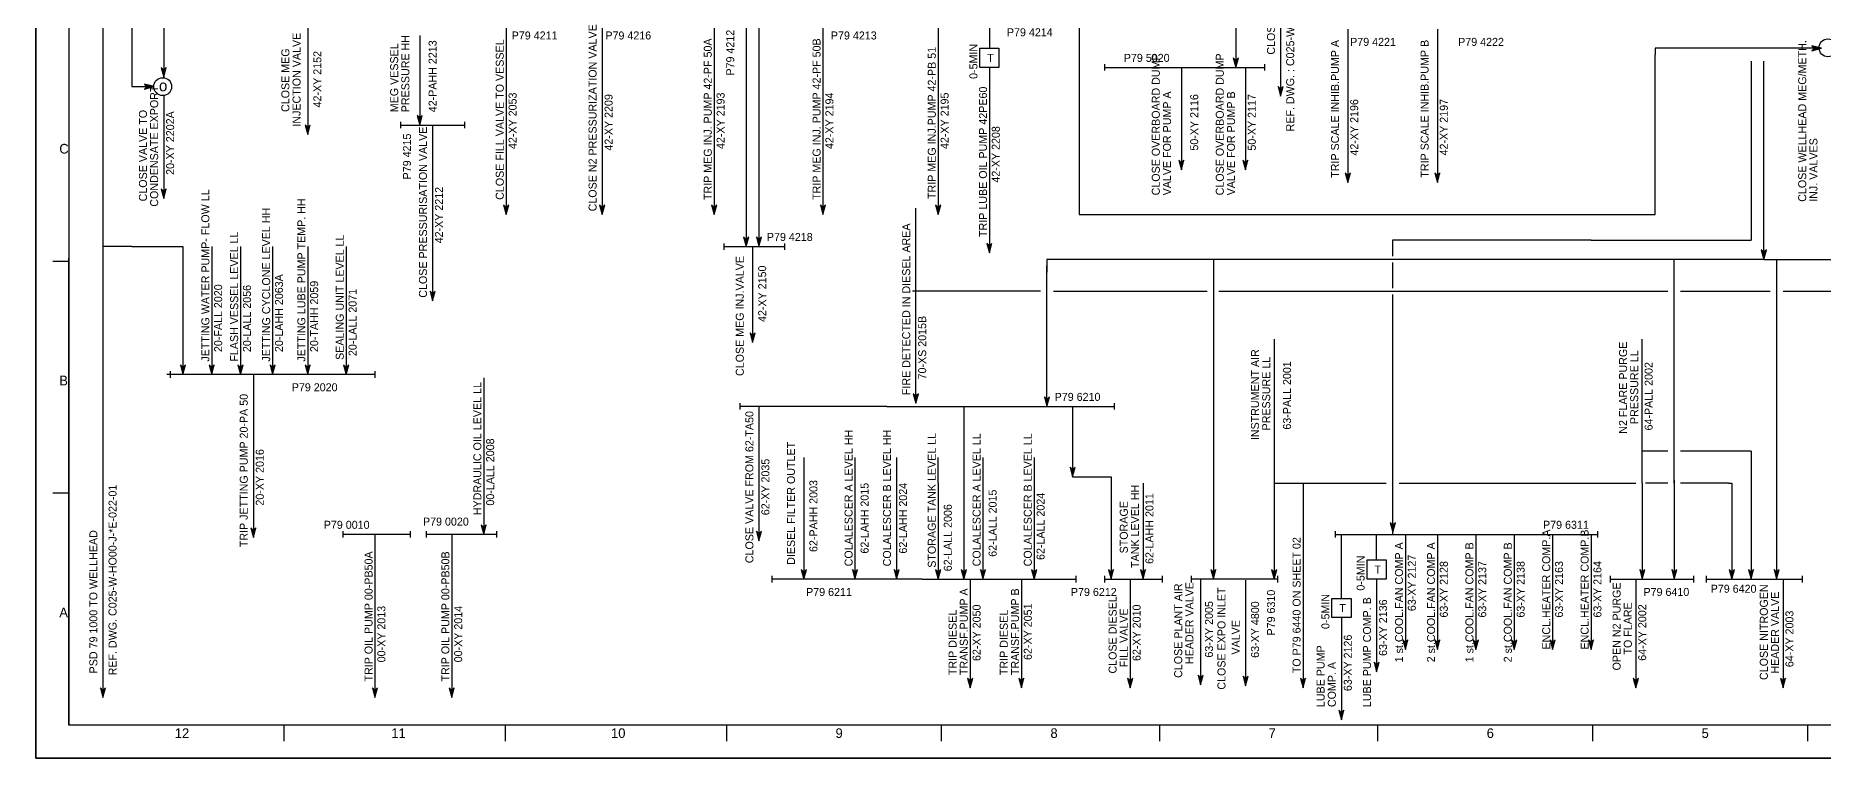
# Model space of a CAD drawing. Extents: x 0 to 841, y 0 to 594.
# Drawn here: x 0 to 559, y 0 to 226 of the extents above; entities that cross this region are included whole.
import ezdxf

# ---------------------------------------------------------------- set-up
doc = ezdxf.new("R2010")
doc.units = 0
for name, color, linetype in [('01-LIN-025-A', 7, 'Continuous'), ('09-LIN-050-B', 7, 'Continuous'), ('12-LIN-100-A', 7, 'Continuous'), ('34-TXT-018', 7, 'Continuous')]:
    doc.layers.add(name, color=color, linetype=linetype)

msp = doc.modelspace()

# ---------------------------------------------------------------- linework, layer by layer
at = {"layer": '01-LIN-025-A'}
for p, q in [((10.33, 582.23), (10.33, 10.38)), ((10.33, 155.36), (5.32, 155.36)), ((10.33, 10.38), (10.33, 156.36)), ((10.33, 82.87), (5.32, 82.87)), ((648.95, 10.38), (10.33, 10.38)), ((77.49, 10.38), (77.49, 5.35)), ((146.65, 10.38), (146.65, 5.35)), ((215.82, 10.38), (215.82, 5.35)), ((282.98, 10.38), (282.98, 5.35)), ((351.14, 10.38), (351.14, 5.35)), ((419.3, 10.38), (419.3, 5.35)), ((486.46, 10.38), (486.46, 5.35)), ((553.61, 10.38), (553.61, 5.35))]:
    msp.add_line(p, q, dxfattribs=at)
at = {"layer": '09-LIN-050-B'}
msp.add_lwpolyline([(0, 0), (841, 0), (841, 594), (0, 594)], close=True, dxfattribs=at)
at = {"layer": '12-LIN-100-A'}
for p, q in [((21, 420), (21, 160)), ((30, 380), (30, 210)), ((40, 340), (40, 213)), ((375, 318.7), (375, 216)), ((389, 290), (389, 207)), ((222, 280), (222, 224)), ((226, 281), (226, 200)), ((326, 278), (326, 170)), ((85, 230), (85, 195)), ((147, 230), (147, 170)), ((177, 230), (177, 170)), ((212, 230), (212, 170)), ((246, 230), (246, 170)), ((282, 230), (282, 170)), ((298, 230), (298, 222)), ((120, 226), (120, 198)), ((222, 224), (222, 160)), ((410, 228), (410, 180)), ((438, 228), (438, 180)), ((295, 222), (301, 222)), ((295, 216), (295, 222)), ((295, 222), (301, 222)), ((295, 216), (295, 222)), ((301, 222), (301, 216)), ((301, 222), (301, 216)), ((558, 222), (506, 222)), ((506, 222), (506, 220)), ((506, 170), (506, 220)), ((536, 218), (536, 162)), ((540, 156), (540, 218)), ((301, 216), (295, 216)), ((301, 216), (295, 216)), ((298, 216), (298, 158)), ((334, 217), (334, 215)), ((334, 216), (384, 216)), ((358, 216), (358, 184)), ((378, 216), (378, 184)), ((384, 217), (384, 215)), ((30, 210), (37, 210)), ((37, 210), (37, 210)), ((40, 207), (40, 175)), ((114, 199), (114, 197)), ((114, 198), (134, 198)), ((124, 198), (124, 143)), ((134, 199), (134, 197)), ((226, 200), (226, 160)), ((275, 150), (275, 172)), ((326, 170), (480, 170)), ((480, 170), (506, 170)), ((486, 162), (424, 162)), ((424, 162), (424, 157)), ((486, 162), (536, 162)), ((30, 160), (21, 160)), ((21, 160), (21, 19)), ((30, 160), (46, 160)), ((46, 160), (46, 120)), ((55, 160), (55, 120)), ((64, 160), (64, 120)), ((74, 160), (74, 120)), ((85, 160), (85, 120)), ((97, 160), (97, 120)), ((215, 161), (215, 159)), ((215, 160), (234, 160)), ((224, 160), (224, 130)), ((234, 161), (234, 159)), ((275, 111), (275, 151)), ((316, 156), (316, 152)), ((540, 156), (316, 156)), ((316, 110), (316, 154)), ((368, 156), (368, 56)), ((424, 155), (424, 147)), ((512, 86), (512, 156)), ((540, 156), (642, 156)), ((544, 156), (544, 56)), ((276, 146), (274, 146)), ((314, 146), (276, 146)), ((318, 146), (366, 146)), ((369.68, 146), (510, 146)), ((514, 146), (542, 146)), ((546, 146), (586, 146)), ((424, 145), (424, 70)), ((387.04, 56), (387.04, 131)), ((502, 95), (502, 131)), ((106, 120), (41, 120)), ((42, 121), (42, 119)), ((68, 120), (68, 69)), ((92, 121), (92, 121)), ((97, 120), (97, 120)), ((103, 120), (103, 120)), ((106, 121), (106, 119)), ((140, 119), (140, 70)), ((220, 111), (220, 109)), ((266, 110), (220, 110)), ((226, 110), (226, 68)), ((266, 110), (337, 110)), ((290, 110), (290, 64)), ((324, 110), (324, 88)), ((337, 111), (337, 109)), ((502, 86), (502, 96)), ((510, 96), (502, 96)), ((536, 96), (514, 96)), ((536, 96), (536, 56)), ((240, 94), (240, 56)), ((256, 94), (256, 56)), ((269, 94), (269, 56)), ((282, 86), (282, 94)), ((296, 94), (296, 56)), ((312, 94), (312, 56)), ((282, 86), (282, 56)), ((324, 88), (336, 88)), ((336, 88), (336, 56)), ((346, 86), (346, 56)), ((387.04, 86), (422, 86)), ((396, 86), (396, 22)), ((426, 86), (500, 86)), ((502, 86), (502, 56)), ((510, 86), (503, 86)), ((512, 87), (512, 82)), ((512, 85), (512, 56)), ((529, 86), (514, 86)), ((529, 86), (530, 86)), ((530, 86), (530, 56)), ((96, 71), (96, 69)), ((117, 70), (96, 70)), ((106, 70), (106, 19)), ((117, 71), (117, 69)), ((122, 71), (122, 69)), ((144, 70), (122, 70)), ((130, 70), (130, 19)), ((144, 71), (144, 69)), ((406, 71), (406, 69)), ((406, 70), (488, 70)), ((408, 50), (408, 70)), ((419, 62), (419, 70)), ((428, 70), (428, 34)), ((438, 70), (438, 34)), ((450, 70), (450, 34)), ((462, 70), (462, 34)), ((474, 70), (474, 34)), ((486, 70), (486, 34)), ((488, 71), (488, 69)), ((290, 64), (290, 64)), ((290, 64), (290, 56)), ((416, 62), (422, 62)), ((416, 56), (416, 62)), ((416, 62), (422, 62)), ((416, 56), (416, 62)), ((422, 62), (422, 56)), ((422, 62), (422, 56)), ((230, 57), (230, 55)), ((252, 56), (230, 56)), ((240, 56), (240, 56)), ((277, 56), (252, 56)), ((277, 56), (310, 56)), ((292, 56), (292, 56)), ((292, 56), (292, 22)), ((308, 56), (308, 22)), ((310, 56), (310, 56)), ((310, 56), (325, 56)), ((325, 57), (325, 55)), ((334, 57), (334, 55)), ((334, 56), (352, 56)), ((342, 56), (342, 22)), ((352, 57), (352, 55)), ((361, 57), (361, 55)), ((388, 56), (361, 56)), ((364, 56), (364, 23)), ((388, 57), (388, 55)), ((422, 56), (416, 56)), ((422, 56), (416, 56)), ((419, 56), (419, 27)), ((492, 57), (492, 55)), ((492, 56), (518, 56)), ((500, 56), (500, 22)), ((518, 57), (518, 55)), ((522, 57), (522, 55)), ((522, 56), (552, 56)), ((546, 56), (546, 22)), ((552, 57), (552, 55)), ((378.06, 55.69), (378.06, 22.69)), ((405, 50), (411, 50)), ((405, 44), (405, 50)), ((405, 50), (411, 50)), ((405, 44), (405, 50)), ((411, 50), (411, 44)), ((411, 50), (411, 44)), ((411, 44), (405, 44)), ((411, 44), (405, 44)), ((408, 44), (408, 12))]:
    msp.add_line(p, q, dxfattribs=at)
msp.add_lwpolyline([(0, 594), (841, 594), (841, 0), (0, 0)], close=True, dxfattribs=at)
for centre in [(560.05, 222.14), (560.05, 222.14), (39.67, 210)]:
    msp.add_circle(centre, 2.8, dxfattribs=at)
at = {"layer": '34-TXT-018'}
for p, q in [((375, 218.2), (374.2, 219)), ((374.2, 219), (375, 216)), ((375, 218), (374.4, 218.6)), ((374.4, 218.6), (375, 216.4)), ((375, 217.8), (374.6, 218.2)), ((374.6, 218.2), (375, 216.8)), ((375, 216), (375.8, 219)), ((375.8, 219), (375, 218.2)), ((375, 216.4), (375.6, 218.6)), ((375.6, 218.6), (375, 218)), ((375, 216.8), (375.4, 218.2)), ((375.4, 218.2), (375, 217.8)), ((558, 222), (555, 222.8)), ((555, 222.8), (555.8, 222)), ((555.8, 222), (555, 221.2)), ((555, 221.2), (558, 222)), ((557.6, 222), (555.4, 222.6)), ((555.4, 222.6), (556, 222)), ((556, 222), (555.4, 221.4)), ((555.4, 221.4), (557.6, 222)), ((557.2, 222), (555.8, 222.4)), ((555.8, 222.4), (556.2, 222)), ((556.2, 222), (555.8, 221.6)), ((555.8, 221.6), (557.2, 222)), ((556.8, 222), (556.2, 222.2)), ((556.2, 222.2), (556.4, 222)), ((556.4, 222), (556.2, 221.8)), ((556.2, 221.8), (556.8, 222)), ((40, 215.2), (39.2, 216)), ((39.2, 216), (40, 213)), ((40, 215), (39.4, 215.6)), ((39.4, 215.6), (40, 213.4)), ((40, 214.8), (39.6, 215.2)), ((39.6, 215.2), (40, 213.8)), ((40, 214.6), (39.8, 214.8)), ((39.8, 214.8), (40, 214.2)), ((40, 213), (40.8, 216)), ((40.8, 216), (40, 215.2)), ((40, 213.4), (40.6, 215.6)), ((40.6, 215.6), (40, 215)), ((40, 213.8), (40.4, 215.2)), ((40.4, 215.2), (40, 214.8)), ((40, 214.2), (40.2, 214.8)), ((40.2, 214.8), (40, 214.6)), ((375, 217.6), (374.8, 217.8)), ((374.8, 217.8), (375, 217.2)), ((375, 217.2), (375.2, 217.8)), ((375.2, 217.8), (375, 217.6)), ((37, 210), (34, 210.8)), ((34, 210.8), (34.8, 210)), ((34.8, 210), (34, 209.2)), ((34, 209.2), (37, 210)), ((36.6, 210), (34.4, 210.6)), ((34.4, 210.6), (35, 210)), ((35, 210), (34.4, 209.4)), ((34.4, 209.4), (36.6, 210)), ((36.2, 210), (34.8, 210.4)), ((34.8, 210.4), (35.2, 210)), ((35.2, 210), (34.8, 209.6)), ((34.8, 209.6), (36.2, 210)), ((35.8, 210), (35.2, 210.2)), ((35.2, 210.2), (35.4, 210)), ((35.4, 210), (35.2, 209.8)), ((35.2, 209.8), (35.8, 210)), ((389, 209.2), (388.2, 210)), ((388.2, 210), (389, 207)), ((389, 209), (388.4, 209.6)), ((388.4, 209.6), (389, 207.4)), ((389, 208.8), (388.6, 209.2)), ((388.6, 209.2), (389, 207.8)), ((389, 208.6), (388.8, 208.8)), ((388.8, 208.8), (389, 208.2)), ((389, 207), (389.8, 210)), ((389.8, 210), (389, 209.2)), ((389, 207.4), (389.6, 209.6)), ((389.6, 209.6), (389, 209)), ((389, 207.8), (389.4, 209.2)), ((389.4, 209.2), (389, 208.8)), ((389, 208.2), (389.2, 208.8)), ((389.2, 208.8), (389, 208.6)), ((85, 197.2), (84.2, 198)), ((84.2, 198), (85, 195)), ((85, 197), (84.4, 197.6)), ((84.4, 197.6), (85, 195.4)), ((85, 196.8), (84.6, 197.2)), ((84.6, 197.2), (85, 195.8)), ((85, 196.6), (84.8, 196.8)), ((84.8, 196.8), (85, 196.2)), ((85, 195), (85.8, 198)), ((85.8, 198), (85, 197.2)), ((85, 195.4), (85.6, 197.6)), ((85.6, 197.6), (85, 197)), ((85, 195.8), (85.4, 197.2)), ((85.4, 197.2), (85, 196.8)), ((85, 196.2), (85.2, 196.8)), ((85.2, 196.8), (85, 196.6)), ((120, 200.2), (119.2, 201)), ((119.2, 201), (120, 198)), ((120, 200), (119.4, 200.6)), ((119.4, 200.6), (120, 198.4)), ((120, 199.8), (119.6, 200.2)), ((119.6, 200.2), (120, 198.8)), ((120, 199.6), (119.8, 199.8)), ((119.8, 199.8), (120, 199.2)), ((120, 198), (120.8, 201)), ((120.8, 201), (120, 200.2)), ((120, 198.4), (120.6, 200.6)), ((120.6, 200.6), (120, 200)), ((120, 198.8), (120.4, 200.2)), ((120.4, 200.2), (120, 199.8)), ((120, 199.2), (120.2, 199.8)), ((120.2, 199.8), (120, 199.6)), ((358, 186.2), (357.2, 187)), ((357.2, 187), (358, 184)), ((358, 186), (357.4, 186.6)), ((357.4, 186.6), (358, 184.4)), ((358, 185.8), (357.6, 186.2)), ((357.6, 186.2), (358, 184.8)), ((358, 185.6), (357.8, 185.8)), ((357.8, 185.8), (358, 185.2)), ((358, 184), (358.8, 187)), ((358.8, 187), (358, 186.2)), ((358, 184.4), (358.6, 186.6)), ((358.6, 186.6), (358, 186)), ((358, 184.8), (358.4, 186.2)), ((358.4, 186.2), (358, 185.8)), ((358, 185.2), (358.2, 185.8)), ((358.2, 185.8), (358, 185.6)), ((378, 186.2), (377.2, 187)), ((377.2, 187), (378, 184)), ((378, 186), (377.4, 186.6)), ((377.4, 186.6), (378, 184.4)), ((378, 185.8), (377.6, 186.2)), ((377.6, 186.2), (378, 184.8)), ((378, 185.6), (377.8, 185.8)), ((377.8, 185.8), (378, 185.2)), ((378, 184), (378.8, 187)), ((378.8, 187), (378, 186.2)), ((378, 184.4), (378.6, 186.6)), ((378.6, 186.6), (378, 186)), ((378, 184.8), (378.4, 186.2)), ((378.4, 186.2), (378, 185.8)), ((378, 185.2), (378.2, 185.8)), ((378.2, 185.8), (378, 185.6)), ((410, 182.2), (409.2, 183)), ((409.2, 183), (410, 180)), ((410, 182), (409.4, 182.6)), ((409.4, 182.6), (410, 180.4)), ((410, 181.8), (409.6, 182.2)), ((409.6, 182.2), (410, 180.8)), ((410, 181.6), (409.8, 181.8)), ((409.8, 181.8), (410, 181.2)), ((410, 180), (410.8, 183)), ((410.8, 183), (410, 182.2)), ((410, 180.4), (410.6, 182.6)), ((410.6, 182.6), (410, 182)), ((410, 180.8), (410.4, 182.2)), ((410.4, 182.2), (410, 181.8)), ((410, 181.2), (410.2, 181.8)), ((410.2, 181.8), (410, 181.6)), ((438, 182.2), (437.2, 183)), ((437.2, 183), (438, 180)), ((438, 182), (437.4, 182.6)), ((437.4, 182.6), (438, 180.4)), ((438, 181.8), (437.6, 182.2)), ((437.6, 182.2), (438, 180.8)), ((438, 181.6), (437.8, 181.8)), ((437.8, 181.8), (438, 181.2)), ((438, 180), (438.8, 183)), ((438.8, 183), (438, 182.2)), ((438, 180.4), (438.6, 182.6)), ((438.6, 182.6), (438, 182)), ((438, 180.8), (438.4, 182.2)), ((438.4, 182.2), (438, 181.8)), ((438, 181.2), (438.2, 181.8)), ((438.2, 181.8), (438, 181.6)), ((40, 177.2), (39.2, 178)), ((39.2, 178), (40, 175)), ((40, 177), (39.4, 177.6)), ((39.4, 177.6), (40, 175.4)), ((40, 176.8), (39.6, 177.2)), ((39.6, 177.2), (40, 175.8)), ((40, 176.6), (39.8, 176.8)), ((39.8, 176.8), (40, 176.2)), ((40, 175), (40.8, 178)), ((40.8, 178), (40, 177.2)), ((40, 175.4), (40.6, 177.6)), ((40.6, 177.6), (40, 177)), ((40, 175.8), (40.4, 177.2)), ((40.4, 177.2), (40, 176.8)), ((40, 176.2), (40.2, 176.8)), ((40.2, 176.8), (40, 176.6)), ((147, 172.2), (146.2, 173)), ((146.2, 173), (147, 170)), ((147, 172), (146.4, 172.6)), ((146.4, 172.6), (147, 170.4)), ((147, 171.8), (146.6, 172.2)), ((146.6, 172.2), (147, 170.8)), ((147, 171.6), (146.8, 171.8)), ((146.8, 171.8), (147, 171.2)), ((147, 170), (147.8, 173)), ((147.8, 173), (147, 172.2)), ((147, 170.4), (147.6, 172.6)), ((147.6, 172.6), (147, 172)), ((147, 170.8), (147.4, 172.2)), ((147.4, 172.2), (147, 171.8)), ((147, 171.2), (147.2, 171.8)), ((147.2, 171.8), (147, 171.6)), ((177, 172.2), (176.2, 173)), ((176.2, 173), (177, 170)), ((177, 172), (176.4, 172.6)), ((176.4, 172.6), (177, 170.4)), ((177, 171.8), (176.6, 172.2)), ((176.6, 172.2), (177, 170.8)), ((177, 171.6), (176.8, 171.8)), ((176.8, 171.8), (177, 171.2)), ((177, 170), (177.8, 173)), ((177.8, 173), (177, 172.2)), ((177, 170.4), (177.6, 172.6)), ((177.6, 172.6), (177, 172)), ((177, 170.8), (177.4, 172.2)), ((177.4, 172.2), (177, 171.8)), ((177, 171.2), (177.2, 171.8)), ((177.2, 171.8), (177, 171.6)), ((212, 172.2), (211.2, 173)), ((211.2, 173), (212, 170)), ((212, 172), (211.4, 172.6)), ((211.4, 172.6), (212, 170.4)), ((212, 171.8), (211.6, 172.2)), ((211.6, 172.2), (212, 170.8)), ((212, 171.6), (211.8, 171.8)), ((211.8, 171.8), (212, 171.2)), ((212, 170), (212.8, 173)), ((212.8, 173), (212, 172.2)), ((212, 170.4), (212.6, 172.6)), ((212.6, 172.6), (212, 172)), ((212, 170.8), (212.4, 172.2)), ((212.4, 172.2), (212, 171.8)), ((212, 171.2), (212.2, 171.8)), ((212.2, 171.8), (212, 171.6)), ((246, 172.2), (245.2, 173)), ((245.2, 173), (246, 170)), ((246, 172), (245.4, 172.6)), ((245.4, 172.6), (246, 170.4)), ((246, 171.8), (245.6, 172.2)), ((245.6, 172.2), (246, 170.8)), ((246, 171.6), (245.8, 171.8)), ((245.8, 171.8), (246, 171.2)), ((246, 170), (246.8, 173)), ((246.8, 173), (246, 172.2)), ((246, 170.4), (246.6, 172.6)), ((246.6, 172.6), (246, 172)), ((246, 170.8), (246.4, 172.2)), ((246.4, 172.2), (246, 171.8)), ((246, 171.2), (246.2, 171.8)), ((246.2, 171.8), (246, 171.6)), ((282, 172.2), (281.2, 173)), ((281.2, 173), (282, 170)), ((282, 172), (281.4, 172.6)), ((281.4, 172.6), (282, 170.4)), ((282, 171.8), (281.6, 172.2)), ((281.6, 172.2), (282, 170.8)), ((282, 171.6), (281.8, 171.8)), ((281.8, 171.8), (282, 171.2)), ((282, 170), (282.8, 173)), ((282.8, 173), (282, 172.2)), ((282, 170.4), (282.6, 172.6)), ((282.6, 172.6), (282, 172)), ((282, 170.8), (282.4, 172.2)), ((282.4, 172.2), (282, 171.8)), ((282, 171.2), (282.2, 171.8)), ((282.2, 171.8), (282, 171.6)), ((222, 162.2), (221.2, 163)), ((221.2, 163), (222, 160)), ((222, 162), (221.4, 162.6)), ((221.4, 162.6), (222, 160.4)), ((222, 161.8), (221.6, 162.2)), ((221.6, 162.2), (222, 160.8)), ((222, 160), (222.8, 163)), ((222.8, 163), (222, 162.2)), ((222, 160.4), (222.6, 162.6)), ((222.6, 162.6), (222, 162)), ((222, 160.8), (222.4, 162.2)), ((222.4, 162.2), (222, 161.8)), ((226, 162.2), (225.2, 163)), ((225.2, 163), (226, 160)), ((226, 162), (225.4, 162.6)), ((225.4, 162.6), (226, 160.4)), ((226, 161.8), (225.6, 162.2)), ((225.6, 162.2), (226, 160.8)), ((226, 160), (226.8, 163)), ((226.8, 163), (226, 162.2)), ((226, 160.4), (226.6, 162.6)), ((226.6, 162.6), (226, 162)), ((226, 160.8), (226.4, 162.2)), ((226.4, 162.2), (226, 161.8)), ((222, 161.6), (221.8, 161.8)), ((221.8, 161.8), (222, 161.2)), ((222, 161.2), (222.2, 161.8)), ((222.2, 161.8), (222, 161.6)), ((226, 161.6), (225.8, 161.8)), ((225.8, 161.8), (226, 161.2)), ((226, 161.2), (226.2, 161.8)), ((226.2, 161.8), (226, 161.6)), ((298, 160.2), (297.2, 161)), ((297.2, 161), (298, 158)), ((298, 160), (297.4, 160.6)), ((297.4, 160.6), (298, 158.4)), ((298, 159.8), (297.6, 160.2)), ((297.6, 160.2), (298, 158.8)), ((298, 159.6), (297.8, 159.8)), ((297.8, 159.8), (298, 159.2)), ((298, 158), (298.8, 161)), ((298.8, 161), (298, 160.2)), ((298, 158.4), (298.6, 160.6)), ((298.6, 160.6), (298, 160)), ((298, 158.8), (298.4, 160.2)), ((298.4, 160.2), (298, 159.8)), ((298, 159.2), (298.2, 159.8)), ((298.2, 159.8), (298, 159.6)), ((540, 158.2), (539.2, 159)), ((539.2, 159), (540, 156)), ((540, 158), (539.4, 158.6)), ((539.4, 158.6), (540, 156.4)), ((540, 157.8), (539.6, 158.2)), ((539.6, 158.2), (540, 156.8)), ((540, 157.6), (539.8, 157.8)), ((539.8, 157.8), (540, 157.2)), ((540, 156), (540.8, 159)), ((540.8, 159), (540, 158.2)), ((540, 156.4), (540.6, 158.6)), ((540.6, 158.6), (540, 158)), ((540, 156.8), (540.4, 158.2)), ((540.4, 158.2), (540, 157.8)), ((540, 157.2), (540.2, 157.8)), ((540.2, 157.8), (540, 157.6)), ((124, 145.2), (123.2, 146)), ((123.2, 146), (124, 143)), ((124, 145), (123.4, 145.6)), ((123.4, 145.6), (124, 143.4)), ((124, 143), (124.8, 146)), ((124.8, 146), (124, 145.2)), ((124, 143.4), (124.6, 145.6)), ((124.6, 145.6), (124, 145)), ((124, 144.8), (123.6, 145.2)), ((123.6, 145.2), (124, 143.8)), ((124, 144.6), (123.8, 144.8)), ((123.8, 144.8), (124, 144.2)), ((124, 143.8), (124.4, 145.2)), ((124.4, 145.2), (124, 144.8)), ((124, 144.2), (124.2, 144.8)), ((124.2, 144.8), (124, 144.6)), ((224, 132.2), (223.2, 133)), ((223.2, 133), (224, 130)), ((224, 132), (223.4, 132.6)), ((223.4, 132.6), (224, 130.4)), ((224, 131.8), (223.6, 132.2)), ((223.6, 132.2), (224, 130.8)), ((224, 131.6), (223.8, 131.8)), ((223.8, 131.8), (224, 131.2)), ((224, 130), (224.8, 133)), ((224.8, 133), (224, 132.2)), ((224, 130.4), (224.6, 132.6)), ((224.6, 132.6), (224, 132)), ((224, 130.8), (224.4, 132.2)), ((224.4, 132.2), (224, 131.8)), ((224, 131.2), (224.2, 131.8)), ((224.2, 131.8), (224, 131.6)), ((46, 122.2), (45.2, 123)), ((45.2, 123), (46, 120)), ((46, 120), (46.8, 123)), ((46.8, 123), (46, 122.2)), ((55, 122.2), (54.2, 123)), ((54.2, 123), (55, 120)), ((55, 120), (55.8, 123)), ((55.8, 123), (55, 122.2)), ((64, 122.2), (63.2, 123)), ((63.2, 123), (64, 120)), ((64, 120), (64.8, 123)), ((64.8, 123), (64, 122.2)), ((74, 122.2), (73.2, 123)), ((73.2, 123), (74, 120)), ((74, 120), (74.8, 123)), ((74.8, 123), (74, 122.2)), ((85, 122.2), (84.2, 123)), ((84.2, 123), (85, 120)), ((85, 120), (85.8, 123)), ((85.8, 123), (85, 122.2)), ((97, 122.2), (96.2, 123)), ((96.2, 123), (97, 120)), ((97, 120), (97.8, 123)), ((97.8, 123), (97, 122.2)), ((46, 122), (45.4, 122.6)), ((45.4, 122.6), (46, 120.4)), ((46, 121.8), (45.6, 122.2)), ((45.6, 122.2), (46, 120.8)), ((46, 121.6), (45.8, 121.8)), ((45.8, 121.8), (46, 121.2)), ((46, 120.4), (46.6, 122.6)), ((46.6, 122.6), (46, 122)), ((46, 120.8), (46.4, 122.2)), ((46.4, 122.2), (46, 121.8)), ((46, 121.2), (46.2, 121.8)), ((46.2, 121.8), (46, 121.6)), ((55, 122), (54.4, 122.6)), ((54.4, 122.6), (55, 120.4)), ((55, 121.8), (54.6, 122.2)), ((54.6, 122.2), (55, 120.8)), ((55, 121.6), (54.8, 121.8)), ((54.8, 121.8), (55, 121.2)), ((55, 120.4), (55.6, 122.6)), ((55.6, 122.6), (55, 122)), ((55, 120.8), (55.4, 122.2)), ((55.4, 122.2), (55, 121.8)), ((55, 121.2), (55.2, 121.8)), ((55.2, 121.8), (55, 121.6)), ((64, 122), (63.4, 122.6)), ((63.4, 122.6), (64, 120.4)), ((64, 121.8), (63.6, 122.2)), ((63.6, 122.2), (64, 120.8)), ((64, 121.6), (63.8, 121.8)), ((63.8, 121.8), (64, 121.2)), ((64, 120.4), (64.6, 122.6)), ((64.6, 122.6), (64, 122)), ((64, 120.8), (64.4, 122.2)), ((64.4, 122.2), (64, 121.8)), ((64, 121.2), (64.2, 121.8)), ((64.2, 121.8), (64, 121.6)), ((74, 122), (73.4, 122.6)), ((73.4, 122.6), (74, 120.4)), ((74, 121.8), (73.6, 122.2)), ((73.6, 122.2), (74, 120.8)), ((74, 121.6), (73.8, 121.8)), ((73.8, 121.8), (74, 121.2)), ((74, 120.4), (74.6, 122.6)), ((74.6, 122.6), (74, 122)), ((74, 120.8), (74.4, 122.2)), ((74.4, 122.2), (74, 121.8)), ((74, 121.2), (74.2, 121.8)), ((74.2, 121.8), (74, 121.6)), ((85, 122), (84.4, 122.6)), ((84.4, 122.6), (85, 120.4)), ((85, 121.8), (84.6, 122.2)), ((84.6, 122.2), (85, 120.8)), ((85, 121.6), (84.8, 121.8)), ((84.8, 121.8), (85, 121.2)), ((85, 120.4), (85.6, 122.6)), ((85.6, 122.6), (85, 122)), ((85, 120.8), (85.4, 122.2)), ((85.4, 122.2), (85, 121.8)), ((85, 121.2), (85.2, 121.8)), ((85.2, 121.8), (85, 121.6)), ((97, 122), (96.4, 122.6)), ((96.4, 122.6), (97, 120.4)), ((97, 121.8), (96.6, 122.2)), ((96.6, 122.2), (97, 120.8)), ((97, 121.6), (96.8, 121.8)), ((96.8, 121.8), (97, 121.2)), ((97, 120.4), (97.6, 122.6)), ((97.6, 122.6), (97, 122)), ((97, 120.8), (97.4, 122.2)), ((97.4, 122.2), (97, 121.8)), ((97, 121.2), (97.2, 121.8)), ((97.2, 121.8), (97, 121.6)), ((275, 113.2), (274.2, 114)), ((274.2, 114), (275, 111)), ((275, 113), (274.4, 113.6)), ((274.4, 113.6), (275, 111.4)), ((275, 112.8), (274.6, 113.2)), ((274.6, 113.2), (275, 111.8)), ((275, 112.6), (274.8, 112.8)), ((274.8, 112.8), (275, 112.2)), ((275, 111), (275.8, 114)), ((275.8, 114), (275, 113.2)), ((275, 111.4), (275.6, 113.6)), ((275.6, 113.6), (275, 113)), ((275, 111.8), (275.4, 113.2)), ((275.4, 113.2), (275, 112.8)), ((275, 112.2), (275.2, 112.8)), ((275.2, 112.8), (275, 112.6)), ((316, 112.2), (315.2, 113)), ((315.2, 113), (316, 110)), ((316, 112), (315.4, 112.6)), ((315.4, 112.6), (316, 110.4)), ((316, 111.8), (315.6, 112.2)), ((315.6, 112.2), (316, 110.8)), ((316, 111.6), (315.8, 111.8)), ((315.8, 111.8), (316, 111.2)), ((316, 110), (316.8, 113)), ((316.8, 113), (316, 112.2)), ((316, 110.4), (316.6, 112.6)), ((316.6, 112.6), (316, 112)), ((316, 110.8), (316.4, 112.2)), ((316.4, 112.2), (316, 111.8)), ((316, 111.2), (316.2, 111.8)), ((316.2, 111.8), (316, 111.6)), ((324, 90.2), (323.2, 91)), ((323.2, 91), (324, 88)), ((324, 90), (323.4, 90.6)), ((323.4, 90.6), (324, 88.4)), ((324, 89.8), (323.6, 90.2)), ((323.6, 90.2), (324, 88.8)), ((324, 89.6), (323.8, 89.8)), ((323.8, 89.8), (324, 89.2)), ((324, 88), (324.8, 91)), ((324.8, 91), (324, 90.2)), ((324, 88.4), (324.6, 90.6)), ((324.6, 90.6), (324, 90)), ((324, 88.8), (324.4, 90.2)), ((324.4, 90.2), (324, 89.8)), ((324, 89.2), (324.2, 89.8)), ((324.2, 89.8), (324, 89.6)), ((140, 72.2), (139.2, 73)), ((139.2, 73), (140, 70)), ((140, 70), (140.8, 73)), ((140.8, 73), (140, 72.2)), ((424.06, 72.89), (423.26, 73.69)), ((423.26, 73.69), (424.06, 70.69)), ((424.06, 72.69), (423.46, 73.29)), ((423.46, 73.29), (424.06, 71.09)), ((424.06, 72.49), (423.66, 72.89)), ((423.66, 72.89), (424.06, 71.49)), ((424.06, 70.69), (424.86, 73.69)), ((424.86, 73.69), (424.06, 72.89)), ((424.06, 71.09), (424.66, 73.29)), ((424.66, 73.29), (424.06, 72.69)), ((424.06, 71.49), (424.46, 72.89)), ((424.46, 72.89), (424.06, 72.49)), ((68, 71.2), (67.2, 72)), ((67.2, 72), (68, 69)), ((68, 71), (67.4, 71.6)), ((67.4, 71.6), (68, 69.4)), ((68, 70.8), (67.6, 71.2)), ((67.6, 71.2), (68, 69.8)), ((68, 70.6), (67.8, 70.8)), ((67.8, 70.8), (68, 70.2)), ((68, 69), (68.8, 72)), ((68.8, 72), (68, 71.2)), ((68, 69.4), (68.6, 71.6)), ((68.6, 71.6), (68, 71)), ((68, 69.8), (68.4, 71.2)), ((68.4, 71.2), (68, 70.8)), ((68, 70.2), (68.2, 70.8)), ((68.2, 70.8), (68, 70.6)), ((140, 72), (139.4, 72.6)), ((139.4, 72.6), (140, 70.4)), ((140, 71.8), (139.6, 72.2)), ((139.6, 72.2), (140, 70.8)), ((140, 71.6), (139.8, 71.8)), ((139.8, 71.8), (140, 71.2)), ((140, 70.4), (140.6, 72.6)), ((140.6, 72.6), (140, 72)), ((140, 70.8), (140.4, 72.2)), ((140.4, 72.2), (140, 71.8)), ((140, 71.2), (140.2, 71.8)), ((140.2, 71.8), (140, 71.6)), ((226, 70.2), (225.2, 71)), ((225.2, 71), (226, 68)), ((226, 70), (225.4, 70.6)), ((225.4, 70.6), (226, 68.4)), ((226, 69.8), (225.6, 70.2)), ((225.6, 70.2), (226, 68.8)), ((226, 69.6), (225.8, 69.8)), ((225.8, 69.8), (226, 69.2)), ((226, 68), (226.8, 71)), ((226.8, 71), (226, 70.2)), ((226, 68.4), (226.6, 70.6)), ((226.6, 70.6), (226, 70)), ((226, 68.8), (226.4, 70.2)), ((226.4, 70.2), (226, 69.8)), ((226, 69.2), (226.2, 69.8)), ((226.2, 69.8), (226, 69.6)), ((424.06, 72.29), (423.86, 72.49)), ((423.86, 72.49), (424.06, 71.89)), ((424.06, 71.89), (424.26, 72.49)), ((424.26, 72.49), (424.06, 72.29)), ((240, 58.2), (239.2, 59)), ((239.2, 59), (240, 56)), ((240, 58), (239.4, 58.6)), ((239.4, 58.6), (240, 56.4)), ((240, 57.8), (239.6, 58.2)), ((239.6, 58.2), (240, 56.8)), ((240, 57.6), (239.8, 57.8)), ((239.8, 57.8), (240, 57.2)), ((240, 56), (240.8, 59)), ((240.8, 59), (240, 58.2)), ((240, 56.4), (240.6, 58.6)), ((240.6, 58.6), (240, 58)), ((240, 56.8), (240.4, 58.2)), ((240.4, 58.2), (240, 57.8)), ((240, 57.2), (240.2, 57.8)), ((240.2, 57.8), (240, 57.6)), ((256, 58.2), (255.2, 59)), ((255.2, 59), (256, 56)), ((256, 58), (255.4, 58.6)), ((255.4, 58.6), (256, 56.4)), ((256, 57.8), (255.6, 58.2)), ((255.6, 58.2), (256, 56.8)), ((256, 57.6), (255.8, 57.8)), ((255.8, 57.8), (256, 57.2)), ((256, 56), (256.8, 59)), ((256.8, 59), (256, 58.2)), ((256, 56.4), (256.6, 58.6)), ((256.6, 58.6), (256, 58)), ((256, 56.8), (256.4, 58.2)), ((256.4, 58.2), (256, 57.8)), ((256, 57.2), (256.2, 57.8)), ((256.2, 57.8), (256, 57.6)), ((269, 58.2), (268.2, 59)), ((268.2, 59), (269, 56)), ((269, 58), (268.4, 58.6)), ((268.4, 58.6), (269, 56.4)), ((269, 57.8), (268.6, 58.2)), ((268.6, 58.2), (269, 56.8)), ((269, 57.6), (268.8, 57.8)), ((268.8, 57.8), (269, 57.2)), ((269, 56), (269.8, 59)), ((269.8, 59), (269, 58.2)), ((269, 56.4), (269.6, 58.6)), ((269.6, 58.6), (269, 58)), ((269, 56.8), (269.4, 58.2)), ((269.4, 58.2), (269, 57.8)), ((269, 57.2), (269.2, 57.8)), ((269.2, 57.8), (269, 57.6)), ((282, 58.2), (281.2, 59)), ((281.2, 59), (282, 56)), ((282, 58), (281.4, 58.6)), ((281.4, 58.6), (282, 56.4)), ((282, 57.8), (281.6, 58.2)), ((281.6, 58.2), (282, 56.8)), ((282, 57.6), (281.8, 57.8)), ((281.8, 57.8), (282, 57.2)), ((282, 56), (282.8, 59)), ((282.8, 59), (282, 58.2)), ((282, 56.4), (282.6, 58.6)), ((282.6, 58.6), (282, 58)), ((282, 56.8), (282.4, 58.2)), ((282.4, 58.2), (282, 57.8)), ((282, 57.2), (282.2, 57.8)), ((282.2, 57.8), (282, 57.6)), ((290, 58.2), (289.2, 59)), ((289.2, 59), (290, 56)), ((290, 58), (289.4, 58.6)), ((289.4, 58.6), (290, 56.4)), ((290, 57.8), (289.6, 58.2)), ((289.6, 58.2), (290, 56.8)), ((290, 57.6), (289.8, 57.8)), ((289.8, 57.8), (290, 57.2)), ((290, 56), (290.8, 59)), ((290.8, 59), (290, 58.2)), ((290, 56.4), (290.6, 58.6)), ((290.6, 58.6), (290, 58)), ((290, 56.8), (290.4, 58.2)), ((290.4, 58.2), (290, 57.8)), ((290, 57.2), (290.2, 57.8)), ((290.2, 57.8), (290, 57.6)), ((296, 58.2), (295.2, 59)), ((295.2, 59), (296, 56)), ((296, 58), (295.4, 58.6)), ((295.4, 58.6), (296, 56.4)), ((296, 57.8), (295.6, 58.2)), ((295.6, 58.2), (296, 56.8)), ((296, 57.6), (295.8, 57.8)), ((295.8, 57.8), (296, 57.2)), ((296, 56), (296.8, 59)), ((296.8, 59), (296, 58.2)), ((296, 56.4), (296.6, 58.6)), ((296.6, 58.6), (296, 58)), ((296, 56.8), (296.4, 58.2)), ((296.4, 58.2), (296, 57.8)), ((296, 57.2), (296.2, 57.8)), ((296.2, 57.8), (296, 57.6)), ((312, 58.2), (311.2, 59)), ((311.2, 59), (312, 56)), ((312, 58), (311.4, 58.6)), ((311.4, 58.6), (312, 56.4)), ((312, 57.8), (311.6, 58.2)), ((311.6, 58.2), (312, 56.8)), ((312, 57.6), (311.8, 57.8)), ((311.8, 57.8), (312, 57.2)), ((312, 56), (312.8, 59)), ((312.8, 59), (312, 58.2)), ((312, 56.4), (312.6, 58.6)), ((312.6, 58.6), (312, 58)), ((312, 56.8), (312.4, 58.2)), ((312.4, 58.2), (312, 57.8)), ((312, 57.2), (312.2, 57.8)), ((312.2, 57.8), (312, 57.6)), ((336, 58.2), (335.2, 59)), ((335.2, 59), (336, 56)), ((336, 58), (335.4, 58.6)), ((335.4, 58.6), (336, 56.4)), ((336, 57.8), (335.6, 58.2)), ((335.6, 58.2), (336, 56.8)), ((336, 57.6), (335.8, 57.8)), ((335.8, 57.8), (336, 57.2)), ((336, 56), (336.8, 59)), ((336.8, 59), (336, 58.2)), ((336, 56.4), (336.6, 58.6)), ((336.6, 58.6), (336, 58)), ((336, 56.8), (336.4, 58.2)), ((336.4, 58.2), (336, 57.8)), ((336, 57.2), (336.2, 57.8)), ((336.2, 57.8), (336, 57.6)), ((346, 58.2), (345.2, 59)), ((345.2, 59), (346, 56)), ((346, 58), (345.4, 58.6)), ((345.4, 58.6), (346, 56.4)), ((346, 57.8), (345.6, 58.2)), ((345.6, 58.2), (346, 56.8)), ((346, 57.6), (345.8, 57.8)), ((345.8, 57.8), (346, 57.2)), ((346, 56), (346.8, 59)), ((346.8, 59), (346, 58.2)), ((346, 56.4), (346.6, 58.6)), ((346.6, 58.6), (346, 58)), ((346, 56.8), (346.4, 58.2)), ((346.4, 58.2), (346, 57.8)), ((346, 57.2), (346.2, 57.8)), ((346.2, 57.8), (346, 57.6)), ((368, 58.2), (367.2, 59)), ((367.2, 59), (368, 56)), ((368, 58), (367.4, 58.6)), ((367.4, 58.6), (368, 56.4)), ((368, 57.8), (367.6, 58.2)), ((367.6, 58.2), (368, 56.8)), ((368, 57.6), (367.8, 57.8)), ((367.8, 57.8), (368, 57.2)), ((368, 56), (368.8, 59)), ((368.8, 59), (368, 58.2)), ((368, 56.4), (368.6, 58.6)), ((368.6, 58.6), (368, 58)), ((368, 56.8), (368.4, 58.2)), ((368.4, 58.2), (368, 57.8)), ((368, 57.2), (368.2, 57.8)), ((368.2, 57.8), (368, 57.6)), ((387, 58.2), (386.2, 59)), ((386.2, 59), (387, 56)), ((387, 58), (386.4, 58.6)), ((386.4, 58.6), (387, 56.4)), ((387, 57.8), (386.6, 58.2)), ((386.6, 58.2), (387, 56.8)), ((387, 57.6), (386.8, 57.8)), ((386.8, 57.8), (387, 57.2)), ((387, 56), (387.8, 59)), ((387.8, 59), (387, 58.2)), ((387, 56.4), (387.6, 58.6)), ((387.6, 58.6), (387, 58)), ((387, 56.8), (387.4, 58.2)), ((387.4, 58.2), (387, 57.8)), ((387, 57.2), (387.2, 57.8)), ((387.2, 57.8), (387, 57.6)), ((502, 58.2), (501.2, 59)), ((501.2, 59), (502, 56)), ((502, 58), (501.4, 58.6)), ((501.4, 58.6), (502, 56.4)), ((502, 57.8), (501.6, 58.2)), ((501.6, 58.2), (502, 56.8)), ((502, 57.6), (501.8, 57.8)), ((501.8, 57.8), (502, 57.2)), ((502, 56), (502.8, 59)), ((502.8, 59), (502, 58.2)), ((502, 56.4), (502.6, 58.6)), ((502.6, 58.6), (502, 58)), ((502, 56.8), (502.4, 58.2)), ((502.4, 58.2), (502, 57.8)), ((502, 57.2), (502.2, 57.8)), ((502.2, 57.8), (502, 57.6)), ((512, 58.2), (511.2, 59)), ((511.2, 59), (512, 56)), ((512, 58), (511.4, 58.6)), ((511.4, 58.6), (512, 56.4)), ((512, 57.8), (511.6, 58.2)), ((511.6, 58.2), (512, 56.8)), ((512, 57.6), (511.8, 57.8)), ((511.8, 57.8), (512, 57.2)), ((512, 56), (512.8, 59)), ((512.8, 59), (512, 58.2)), ((512, 56.4), (512.6, 58.6)), ((512.6, 58.6), (512, 58)), ((512, 56.8), (512.4, 58.2)), ((512.4, 58.2), (512, 57.8)), ((512, 57.2), (512.2, 57.8)), ((512.2, 57.8), (512, 57.6)), ((530, 58.2), (529.2, 59)), ((529.2, 59), (530, 56)), ((530, 58), (529.4, 58.6)), ((529.4, 58.6), (530, 56.4)), ((530, 57.8), (529.6, 58.2)), ((529.6, 58.2), (530, 56.8)), ((530, 57.6), (529.8, 57.8)), ((529.8, 57.8), (530, 57.2)), ((530, 56), (530.8, 59)), ((530.8, 59), (530, 58.2)), ((530, 56.4), (530.6, 58.6)), ((530.6, 58.6), (530, 58)), ((530, 56.8), (530.4, 58.2)), ((530.4, 58.2), (530, 57.8)), ((530, 57.2), (530.2, 57.8)), ((530.2, 57.8), (530, 57.6)), ((536, 58.2), (535.2, 59)), ((535.2, 59), (536, 56)), ((536, 58), (535.4, 58.6)), ((535.4, 58.6), (536, 56.4)), ((536, 57.8), (535.6, 58.2)), ((535.6, 58.2), (536, 56.8)), ((536, 57.6), (535.8, 57.8)), ((535.8, 57.8), (536, 57.2)), ((536, 56), (536.8, 59)), ((536.8, 59), (536, 58.2)), ((536, 56.4), (536.6, 58.6)), ((536.6, 58.6), (536, 58)), ((536, 56.8), (536.4, 58.2)), ((536.4, 58.2), (536, 57.8)), ((536, 57.2), (536.2, 57.8)), ((536.2, 57.8), (536, 57.6)), ((544, 58.2), (543.2, 59)), ((543.2, 59), (544, 56)), ((544, 58), (543.4, 58.6)), ((543.4, 58.6), (544, 56.4)), ((544, 57.8), (543.6, 58.2)), ((543.6, 58.2), (544, 56.8)), ((544, 57.6), (543.8, 57.8)), ((543.8, 57.8), (544, 57.2)), ((544, 56), (544.8, 59)), ((544.8, 59), (544, 58.2)), ((544, 56.4), (544.6, 58.6)), ((544.6, 58.6), (544, 58)), ((544, 56.8), (544.4, 58.2)), ((544.4, 58.2), (544, 57.8)), ((544, 57.2), (544.2, 57.8)), ((544.2, 57.8), (544, 57.6)), ((428, 36.2), (427.2, 37)), ((427.2, 37), (428, 34)), ((428, 36), (427.4, 36.6)), ((427.4, 36.6), (428, 34.4)), ((428, 35.8), (427.6, 36.2)), ((427.6, 36.2), (428, 34.8)), ((428, 35.6), (427.8, 35.8)), ((427.8, 35.8), (428, 35.2)), ((428, 34), (428.8, 37)), ((428.8, 37), (428, 36.2)), ((428, 34.4), (428.6, 36.6)), ((428.6, 36.6), (428, 36)), ((428, 34.8), (428.4, 36.2)), ((428.4, 36.2), (428, 35.8)), ((428, 35.2), (428.2, 35.8)), ((428.2, 35.8), (428, 35.6)), ((438, 36.2), (437.2, 37)), ((437.2, 37), (438, 34)), ((438, 36), (437.4, 36.6)), ((437.4, 36.6), (438, 34.4)), ((438, 35.8), (437.6, 36.2)), ((437.6, 36.2), (438, 34.8)), ((438, 35.6), (437.8, 35.8)), ((437.8, 35.8), (438, 35.2)), ((438, 34), (438.8, 37)), ((438.8, 37), (438, 36.2)), ((438, 34.4), (438.6, 36.6)), ((438.6, 36.6), (438, 36)), ((438, 34.8), (438.4, 36.2)), ((438.4, 36.2), (438, 35.8)), ((438, 35.2), (438.2, 35.8)), ((438.2, 35.8), (438, 35.6)), ((450, 36.2), (449.2, 37)), ((449.2, 37), (450, 34)), ((450, 36), (449.4, 36.6)), ((449.4, 36.6), (450, 34.4)), ((450, 35.8), (449.6, 36.2)), ((449.6, 36.2), (450, 34.8)), ((450, 35.6), (449.8, 35.8)), ((449.8, 35.8), (450, 35.2)), ((450, 34), (450.8, 37)), ((450.8, 37), (450, 36.2)), ((450, 34.4), (450.6, 36.6)), ((450.6, 36.6), (450, 36)), ((450, 34.8), (450.4, 36.2)), ((450.4, 36.2), (450, 35.8)), ((450, 35.2), (450.2, 35.8)), ((450.2, 35.8), (450, 35.6)), ((462, 36.2), (461.2, 37)), ((461.2, 37), (462, 34)), ((462, 36), (461.4, 36.6)), ((461.4, 36.6), (462, 34.4)), ((462, 35.8), (461.6, 36.2)), ((461.6, 36.2), (462, 34.8)), ((462, 35.6), (461.8, 35.8)), ((461.8, 35.8), (462, 35.2)), ((462, 34), (462.8, 37)), ((462.8, 37), (462, 36.2)), ((462, 34.4), (462.6, 36.6)), ((462.6, 36.6), (462, 36)), ((462, 34.8), (462.4, 36.2)), ((462.4, 36.2), (462, 35.8)), ((462, 35.2), (462.2, 35.8)), ((462.2, 35.8), (462, 35.6)), ((474, 36.2), (473.2, 37)), ((473.2, 37), (474, 34)), ((474, 36), (473.4, 36.6)), ((473.4, 36.6), (474, 34.4)), ((474, 35.8), (473.6, 36.2)), ((473.6, 36.2), (474, 34.8)), ((474, 35.6), (473.8, 35.8)), ((473.8, 35.8), (474, 35.2)), ((474, 34), (474.8, 37)), ((474.8, 37), (474, 36.2)), ((474, 34.4), (474.6, 36.6)), ((474.6, 36.6), (474, 36)), ((474, 34.8), (474.4, 36.2)), ((474.4, 36.2), (474, 35.8)), ((474, 35.2), (474.2, 35.8)), ((474.2, 35.8), (474, 35.6)), ((486, 36.2), (485.2, 37)), ((485.2, 37), (486, 34)), ((486, 36), (485.4, 36.6)), ((485.4, 36.6), (486, 34.4)), ((486, 35.8), (485.6, 36.2)), ((485.6, 36.2), (486, 34.8)), ((486, 35.6), (485.8, 35.8)), ((485.8, 35.8), (486, 35.2)), ((486, 34), (486.8, 37)), ((486.8, 37), (486, 36.2)), ((486, 34.4), (486.6, 36.6)), ((486.6, 36.6), (486, 36)), ((486, 34.8), (486.4, 36.2)), ((486.4, 36.2), (486, 35.8)), ((486, 35.2), (486.2, 35.8)), ((486.2, 35.8), (486, 35.6)), ((419, 29.2), (418.2, 30)), ((418.2, 30), (419, 27)), ((419, 29), (418.4, 29.6)), ((418.4, 29.6), (419, 27.4)), ((419, 28.8), (418.6, 29.2)), ((418.6, 29.2), (419, 27.8)), ((419, 28.6), (418.8, 28.8)), ((418.8, 28.8), (419, 28.2)), ((419, 27), (419.8, 30)), ((419.8, 30), (419, 29.2)), ((419, 27.4), (419.6, 29.6)), ((419.6, 29.6), (419, 29)), ((419, 27.8), (419.4, 29.2)), ((419.4, 29.2), (419, 28.8)), ((419, 28.2), (419.2, 28.8)), ((419.2, 28.8), (419, 28.6)), ((292, 24.2), (291.2, 25)), ((291.2, 25), (292, 22)), ((292, 24), (291.4, 24.6)), ((291.4, 24.6), (292, 22.4)), ((292, 23.8), (291.6, 24.2)), ((291.6, 24.2), (292, 22.8)), ((292, 23.6), (291.8, 23.8)), ((291.8, 23.8), (292, 23.2)), ((292, 22), (292.8, 25)), ((292.8, 25), (292, 24.2)), ((292, 22.4), (292.6, 24.6)), ((292.6, 24.6), (292, 24)), ((292, 22.8), (292.4, 24.2)), ((292.4, 24.2), (292, 23.8)), ((292, 23.2), (292.2, 23.8)), ((292.2, 23.8), (292, 23.6)), ((308, 24.2), (307.2, 25)), ((307.2, 25), (308, 22)), ((308, 24), (307.4, 24.6)), ((307.4, 24.6), (308, 22.4)), ((308, 23.8), (307.6, 24.2)), ((307.6, 24.2), (308, 22.8)), ((308, 23.6), (307.8, 23.8)), ((307.8, 23.8), (308, 23.2)), ((308, 22), (308.8, 25)), ((308.8, 25), (308, 24.2)), ((308, 22.4), (308.6, 24.6)), ((308.6, 24.6), (308, 24)), ((308, 22.8), (308.4, 24.2)), ((308.4, 24.2), (308, 23.8)), ((308, 23.2), (308.2, 23.8)), ((308.2, 23.8), (308, 23.6)), ((342, 24.2), (341.2, 25)), ((341.2, 25), (342, 22)), ((342, 24), (341.4, 24.6)), ((341.4, 24.6), (342, 22.4)), ((342, 23.8), (341.6, 24.2)), ((341.6, 24.2), (342, 22.8)), ((342, 23.6), (341.8, 23.8)), ((341.8, 23.8), (342, 23.2)), ((342, 22), (342.8, 25)), ((342.8, 25), (342, 24.2)), ((342, 22.4), (342.6, 24.6)), ((342.6, 24.6), (342, 24)), ((342, 22.8), (342.4, 24.2)), ((342.4, 24.2), (342, 23.8)), ((342, 23.2), (342.2, 23.8)), ((342.2, 23.8), (342, 23.6)), ((364, 25.2), (363.2, 26)), ((363.2, 26), (364, 23)), ((364, 25), (363.4, 25.6)), ((363.4, 25.6), (364, 23.4)), ((364, 24.8), (363.6, 25.2)), ((363.6, 25.2), (364, 23.8)), ((364, 24.6), (363.8, 24.8)), ((363.8, 24.8), (364, 24.2)), ((364, 23), (364.8, 26)), ((364.8, 26), (364, 25.2)), ((364, 23.4), (364.6, 25.6)), ((364.6, 25.6), (364, 25)), ((364, 23.8), (364.4, 25.2)), ((364.4, 25.2), (364, 24.8)), ((364, 24.2), (364.2, 24.8)), ((364.2, 24.8), (364, 24.6)), ((378.06, 24.89), (377.26, 25.69)), ((377.26, 25.69), (378.06, 22.69)), ((378.06, 24.69), (377.46, 25.29)), ((377.46, 25.29), (378.06, 23.09)), ((378.06, 24.49), (377.66, 24.89)), ((377.66, 24.89), (378.06, 23.49)), ((378.06, 24.29), (377.86, 24.49)), ((377.86, 24.49), (378.06, 23.89)), ((378.06, 22.69), (378.86, 25.69)), ((378.86, 25.69), (378.06, 24.89)), ((378.06, 23.09), (378.66, 25.29)), ((378.66, 25.29), (378.06, 24.69)), ((378.06, 23.49), (378.46, 24.89)), ((378.46, 24.89), (378.06, 24.49)), ((378.06, 23.89), (378.26, 24.49)), ((378.26, 24.49), (378.06, 24.29)), ((396, 24.2), (395.2, 25)), ((395.2, 25), (396, 22)), ((396, 24), (395.4, 24.6)), ((395.4, 24.6), (396, 22.4)), ((396, 23.8), (395.6, 24.2)), ((395.6, 24.2), (396, 22.8)), ((396, 23.6), (395.8, 23.8)), ((395.8, 23.8), (396, 23.2)), ((396, 22), (396.8, 25)), ((396.8, 25), (396, 24.2)), ((396, 22.4), (396.6, 24.6)), ((396.6, 24.6), (396, 24)), ((396, 22.8), (396.4, 24.2)), ((396.4, 24.2), (396, 23.8)), ((396, 23.2), (396.2, 23.8)), ((396.2, 23.8), (396, 23.6)), ((500, 24.2), (499.2, 25)), ((499.2, 25), (500, 22)), ((500, 24), (499.4, 24.6)), ((499.4, 24.6), (500, 22.4)), ((500, 23.8), (499.6, 24.2)), ((499.6, 24.2), (500, 22.8)), ((500, 23.6), (499.8, 23.8)), ((499.8, 23.8), (500, 23.2)), ((500, 22), (500.8, 25)), ((500.8, 25), (500, 24.2)), ((500, 22.4), (500.6, 24.6)), ((500.6, 24.6), (500, 24)), ((500, 22.8), (500.4, 24.2)), ((500.4, 24.2), (500, 23.8)), ((500, 23.2), (500.2, 23.8)), ((500.2, 23.8), (500, 23.6)), ((546, 24.2), (545.2, 25)), ((545.2, 25), (546, 22)), ((546, 24), (545.4, 24.6)), ((545.4, 24.6), (546, 22.4)), ((546, 23.8), (545.6, 24.2)), ((545.6, 24.2), (546, 22.8)), ((546, 23.6), (545.8, 23.8)), ((545.8, 23.8), (546, 23.2)), ((546, 22), (546.8, 25)), ((546.8, 25), (546, 24.2)), ((546, 22.4), (546.6, 24.6)), ((546.6, 24.6), (546, 24)), ((546, 22.8), (546.4, 24.2)), ((546.4, 24.2), (546, 23.8)), ((546, 23.2), (546.2, 23.8)), ((546.2, 23.8), (546, 23.6)), ((21, 21.2), (20.2, 22)), ((20.2, 22), (21, 19)), ((21, 21), (20.4, 21.6)), ((20.4, 21.6), (21, 19.4)), ((21, 20.8), (20.6, 21.2)), ((20.6, 21.2), (21, 19.8)), ((21, 20.6), (20.8, 20.8)), ((20.8, 20.8), (21, 20.2)), ((21, 19), (21.8, 22)), ((21.8, 22), (21, 21.2)), ((21, 19.4), (21.6, 21.6)), ((21.6, 21.6), (21, 21)), ((21, 19.8), (21.4, 21.2)), ((21.4, 21.2), (21, 20.8)), ((21, 20.2), (21.2, 20.8)), ((21.2, 20.8), (21, 20.6)), ((106, 21.2), (105.2, 22)), ((105.2, 22), (106, 19)), ((106, 21), (105.4, 21.6)), ((105.4, 21.6), (106, 19.4)), ((106, 20.8), (105.6, 21.2)), ((105.6, 21.2), (106, 19.8)), ((106, 20.6), (105.8, 20.8)), ((105.8, 20.8), (106, 20.2)), ((106, 19), (106.8, 22)), ((106.8, 22), (106, 21.2)), ((106, 19.4), (106.6, 21.6)), ((106.6, 21.6), (106, 21)), ((106, 19.8), (106.4, 21.2)), ((106.4, 21.2), (106, 20.8)), ((106, 20.2), (106.2, 20.8)), ((106.2, 20.8), (106, 20.6)), ((130, 21.2), (129.2, 22)), ((129.2, 22), (130, 19)), ((130, 21), (129.4, 21.6)), ((129.4, 21.6), (130, 19.4)), ((130, 20.8), (129.6, 21.2)), ((129.6, 21.2), (130, 19.8)), ((130, 20.6), (129.8, 20.8)), ((129.8, 20.8), (130, 20.2)), ((130, 19), (130.8, 22)), ((130.8, 22), (130, 21.2)), ((130, 19.4), (130.6, 21.6)), ((130.6, 21.6), (130, 21)), ((130, 19.8), (130.4, 21.2)), ((130.4, 21.2), (130, 20.8)), ((130, 20.2), (130.2, 20.8)), ((130.2, 20.8), (130, 20.6)), ((408, 14.2), (407.2, 15)), ((407.2, 15), (408, 12)), ((408, 14), (407.4, 14.6)), ((407.4, 14.6), (408, 12.4)), ((408, 13.8), (407.6, 14.2)), ((407.6, 14.2), (408, 12.8)), ((408, 13.6), (407.8, 13.8)), ((407.8, 13.8), (408, 13.2)), ((408, 12), (408.8, 15)), ((408.8, 15), (408, 14.2)), ((408, 12.4), (408.6, 14.6)), ((408.6, 14.6), (408, 14)), ((408, 12.8), (408.4, 14.2)), ((408.4, 14.2), (408, 13.8)), ((408, 13.2), (408.2, 13.8)), ((408.2, 13.8), (408, 13.6))]:
    msp.add_line(p, q, dxfattribs=at)

# ---------------------------------------------------------------- texts
at = {"layer": '01-LIN-025-A'}
for s, p in [('C', (7.36, 189.08)), ('B', (7.36, 116.6)), ('A', (7.36, 44.11)), ('12', (43.46, 6.35)), ('11', (111.13, 6.35)), ('10', (179.78, 6.35)), ('9', (249.92, 6.35)), ('8', (317.08, 6.35)), ('7', (385.24, 6.35)), ('6', (453.4, 6.35)), ('5', (520.56, 6.35))]:
    msp.add_text(s, height=3.02, dxfattribs=at).set_placement(p)
at = {"layer": '12-LIN-100-A'}
for s, p in [('CLOSE WELLHEAD SCALE INJ. VALVES', (387.25, 220)), ('REF. DWG. : C025-W-HO00-J-*E-022-01', (393.25, 196)), ('CLOSE N2 PRESSURIZATION VALVE', (175.25, 171)), ('INJECTION VALVE', (82.75, 197.49)), ('MEG VESSEL ', (113.25, 202)), ('PRESSURE HH', (116.75, 202)), ('42-PAHH 2213', (125.25, 202)), ('CLOSE FILL VALVE TO VESSEL', (146.25, 174.61)), ('TRIP MEG INJ. PUMP 42-PF 50A', (211.25, 174.54)), ('P79 4212', (218.25, 213.47)), ('TRIP MEG INJ. PUMP 42-PF 50B', (245.25, 174.58)), ('TRIP SCALE INHIB.PUMP A', (407.25, 181.5)), ('TRIP SCALE INHIB.PUMP B', (435.25, 181.54)), ('CLOSE WELLHEAD MEG/METH. ', (553.25, 174)), ('CLOSE MEG ', (79.25, 202.08)), ('42-XY 2152', (89.25, 203.49)), ('TRIP MEG INJ.PUMP 42-PB 51', (281.25, 174.87)), ('0-5MIN', (294.25, 212.41)), ('CLOSE OVERBOARD DUMP ', (351.25, 176)), ('CLOSE OVERBOARD DUMP ', (371.25, 176)), ('CONDENSATE EXPORT', (38.25, 172.46)), ('42-XY 2053', (150.25, 190.49)), ('42-XY 2209', (180.25, 190)), ('42-XY 2193', (215.25, 190.49)), ('42-XY 2194', (249.25, 190.49)), ('42-XY 2195', (285.25, 190.49)), ('TRIP LUBE OIL PUMP 42PE60', (297.25, 163)), ('VALVE FOR PUMP A', (354.75, 176)), ('50-XY 2116', (363.25, 190)), ('VALVE FOR PUMP B', (374.75, 176)), ('50-XY 2117', (381.25, 190)), ('CLOSE VALVE TO ', (34.75, 174.12)), ('20-XY 2202A', (43.25, 182.41)), ('42-XY 2196', (413.25, 188.44)), ('42-XY 2197', (441.25, 188.49)), ('CLOSE PRESSURISATION VALVE', (122.25, 144)), ('42-XY 2208', (301.25, 180)), ('P79 4215', (117.25, 181)), ('INJ. VALVES', (556.75, 174)), ('JETTING WATER PUMP- FLOW LL', (54.25, 124)), ('JETTING LUBE PUMP TEMP. HH', (84.25, 124)), ('42-XY 2212', (127.25, 161)), ('JETTING CYCLONE LEVEL HH', (73.25, 124)), ('FLASH VESSEL LEVEL LL', (63.25, 124)), ('SEALING UNIT LEVEL LL', (96.25, 124.57)), ('FIRE DETECTED IN DIESEL AREA', (273.25, 113.54)), ('CLOSE MEG INJ.VALVE', (221.25, 119.52)), ('20-LAHH 2063A', (77.25, 127)), ('42-XY 2150', (228.25, 136.41)), ('20-FALL 2020', (58.25, 127)), ('20-LALL 2056', (67.25, 127)), ('20-TAHH 2059', (88.25, 127)), ('20-LALL 2071', (100.25, 125.76)), ('70-XS 2015B', (278.25, 118.45)), ('N2 FLARE PURGE', (497.25, 101.48)), ('INSTRUMENT AIR', (382.25, 99.47)), ('PRESSURE LL', (385.75, 102.5)), ('63-PALL 2001', (392.25, 102.76)), ('PRESSURE LL', (500.75, 104.5)), ('64-PALL 2002', (505.25, 102.5)), ('HYDRAULIC OIL LEVEL LL', (139.25, 76)), ('TRIP JETTING PUMP 20-PA 50', (66.25, 66)), ('CLOSE VALVE FROM 62-TA50', (224.25, 61)), ('COLALESCER A LEVEL HH', (255.25, 60)), ('COLALESCER B LEVEL HH', (267.25, 60)), ('STORAGE TANK LEVEL LL', (281.25, 59.57)), ('COLALESCER A LEVEL LL', (295.25, 60)), ('COLALESCER B LEVEL LL', (311.25, 60)), ('20-XY 2016', (71.25, 79)), ('00-LALL 2008', (143.25, 79)), ('DIESEL FILTER OUTLET', (237.25, 60.48)), ('62-XY 2035', (229.25, 76)), ('REF. DWG. C025-W-HO00-J-*E-022-01', (25.25, 25.92)), ('62-PAHH 2003', (244.25, 64.5)), ('62-LAHH 2015', (260.25, 64)), ('62-LAHH 2024', (272.25, 64)), ('62-LALL 2015', (300.25, 63)), ('TANK LEVEL HH', (344.75, 59.51)), ('62-LALL 2006', (286.25, 58.46)), ('62-LALL 2024', (315.25, 62)), ('STORAGE ', (341.25, 64.06)), ('62-LAHH 2011', (349.25, 60.76)), ('PSD 79 1000 TO WELLHEAD', (19.25, 26.54)), ('TO P79 6440 ON SHEET 02', (395.25, 26.59)), ('1 st.COOL.FAN COMP A', (427.25, 30)), ('2 st.COOL.FAN COMP A', (437.25, 30)), ('1 st.COOL.FAN COMP B', (449.25, 30)), ('2 st.COOL.FAN COMP B', (461.25, 30)), ('ENCL.HEATER COMP.A', (473.25, 34)), ('ENCL.HEATER COMP.B', (485.25, 34)), ('TRIP OIL PUMP 00-PB50A', (105.25, 24)), ('TRIP OIL PUMP 00-PB50B', (129.25, 24)), ('0-5MIN', (415.25, 52.41)), ('63-XY 2127', (431.25, 46)), ('63-XY 2128', (441.25, 44)), ('63-XY 2137', (453.25, 44)), ('63-XY 2138', (465.25, 44)), ('63-XY 2163', (477.25, 44)), ('63-XY 2164', (489.25, 44)), ('TRANSF.PUMP A', (291.25, 26)), ('TRANSF.PUMP B', (307.25, 26)), ('CLOSE DIESEL', (337.75, 26.5)), ('CLOSE PLANT AIR ', (358.25, 25.13)), ('HEADER VALVE', (361.75, 29.46)), ('CLOSE EXPO INLET', (371.77, 21.46)), ('P79 6310', (387.25, 38.39)), ('0-5MIN', (404.25, 40.41)), ('OPEN N2 PURGE', (495.25, 27.47)), ('CLOSE NITROGEN', (541.25, 24.47)), ('HEADER VALVE', (544.75, 26.46)), ('00-XY 2013', (109.25, 30)), ('00-XY 2014', (133.25, 30)), ('TRIP DIESEL ', (287.75, 26)), ('62-XY 2050', (295.25, 30.41)), ('TRIP DIESEL ', (303.75, 26)), ('62-XY 2051', (311.25, 30.74)), ('FILL VALVE', (341.25, 28.45)), ('62-XY 2010', (345.25, 30.41)), ('63-XY 2005', (367.87, 31.49)), ('63-XY 4800', (382.25, 31.41)), ('LUBE PUMP COMP. B', (417.25, 16)), ('63-XY 2136', (422.25, 32)), ('TO FLARE', (498.75, 32.43)), ('64-XY 2002', (503.25, 30.49)), ('64-XY 2003', (549.25, 28.49)), ('VALVE', (376.23, 32.41)), ('LUBE PUMP ', (402.75, 16)), ('63-XY 2126', (411.25, 21)), ('COMP. A', (406.25, 16))]:
    msp.add_text(s, height=2.5, rotation=90, dxfattribs=at).set_placement(p)
for s, height, p in [('P79 4211', 2.5, (148.72, 224.75)), ('P79 4216', 2.5, (178, 224.75)), ('P79 4213', 2.5, (248.47, 224.75)), ('P79 4214', 2.5, (303.47, 225.75)), ('P79 4221', 2.5, (410.72, 222.75)), ('P79 4222', 2.5, (444.47, 222.75)), ('T', 2.5, (297.33, 217.75)), ('T', 2.5, (297.33, 217.75)), ('P79 5020', 2.5, (340, 217.75)), ('o', 3.5, (38.5, 208.57)), ('P79 4218', 2.5, (228.47, 161.75)), ('P79 2020', 2.5, (80, 114.75)), ('P79 6210', 2.5, (318.39, 111.75)), ('P79 0010', 2.5, (90, 71.75)), ('P79 0020', 2.5, (121, 72.75)), ('P79 6311', 2.5, (471, 71.75)), ('T', 2.5, (418.33, 57.75)), ('T', 2.5, (418.33, 57.75)), ('P79 6211', 2.5, (240.72, 50.75)), ('P79 6212', 2.5, (323.47, 50.75)), ('P79 6410', 2.5, (502.39, 50.75)), ('P79 6420', 2.5, (523.39, 51.75)), ('T', 2.5, (407.33, 45.75)), ('T', 2.5, (407.33, 45.75))]:
    msp.add_text(s, height=height, dxfattribs=at).set_placement(p)

doc.saveas('drawing.dxf')
